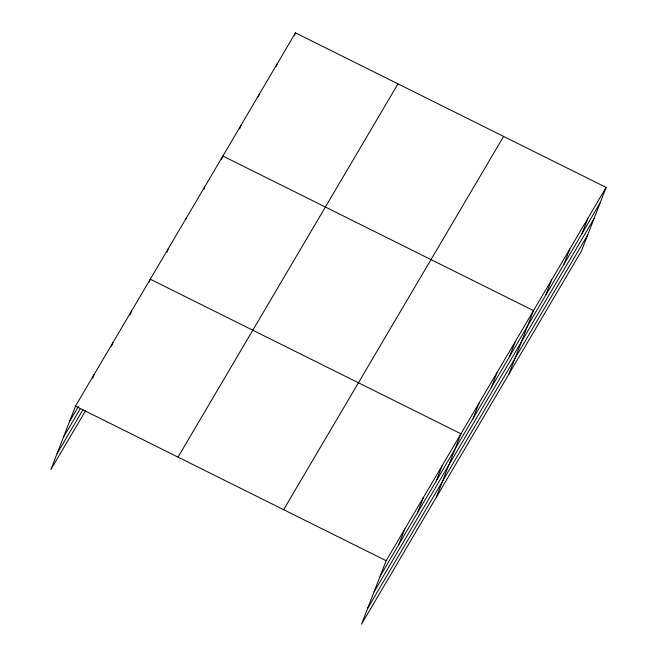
<?xml version="1.0" encoding="UTF-8"?>
<svg xmlns="http://www.w3.org/2000/svg" width="657" height="657" viewBox="0 0 657 657"><rect width="100%" height="100%" fill="white"/><g stroke="black" fill="none" stroke-linecap="round" stroke-linejoin="round"><path stroke-width="0.99" d="M606.115 187.426L386.152 560.692L361.539 624.15L581.502 250.884L606.115 187.426L295.461 32.85L75.498 406.116L50.885 469.574L85.681 410.526M92.785 378.021L94.197 374.391M111.485 346.296L112.897 342.658M130.176 314.572L131.589 310.933M149.229 281.935L150.289 279.209L460.943 433.784L436.322 497.242M167.026 252.05L168.43 248.412M185.874 219.438L186.58 217.615M203.67 189.553L204.729 186.826M221.466 159.667L222.871 156.029L533.525 310.605L508.912 374.063M239.608 128.871L241.02 125.232M258.111 97.162L259.17 94.436M276.26 66.373L277.311 63.647M294.402 35.577L295.461 32.85M398.856 544.415L404.852 528.967M417.548 512.69L423.543 497.234M436.248 480.965L442.243 465.509M473.089 418.443L479.084 402.987M491.239 387.646L497.234 372.19M509.389 356.85L515.384 341.402M545.68 295.264L551.675 279.808M563.829 264.467L569.816 249.011M581.971 233.67L587.966 218.223M69.502 421.572L78.331 406.584M63.359 437.414L80.499 408.326M57.028 453.732L82.996 409.664M178.014 457.124L397.978 83.858M283.635 509.684L503.599 136.418M380.157 576.148L600.12 202.882M374.014 591.99L593.977 218.724M367.682 608.308L587.645 235.042M75.498 406.116L386.152 560.692"/></g></svg>
